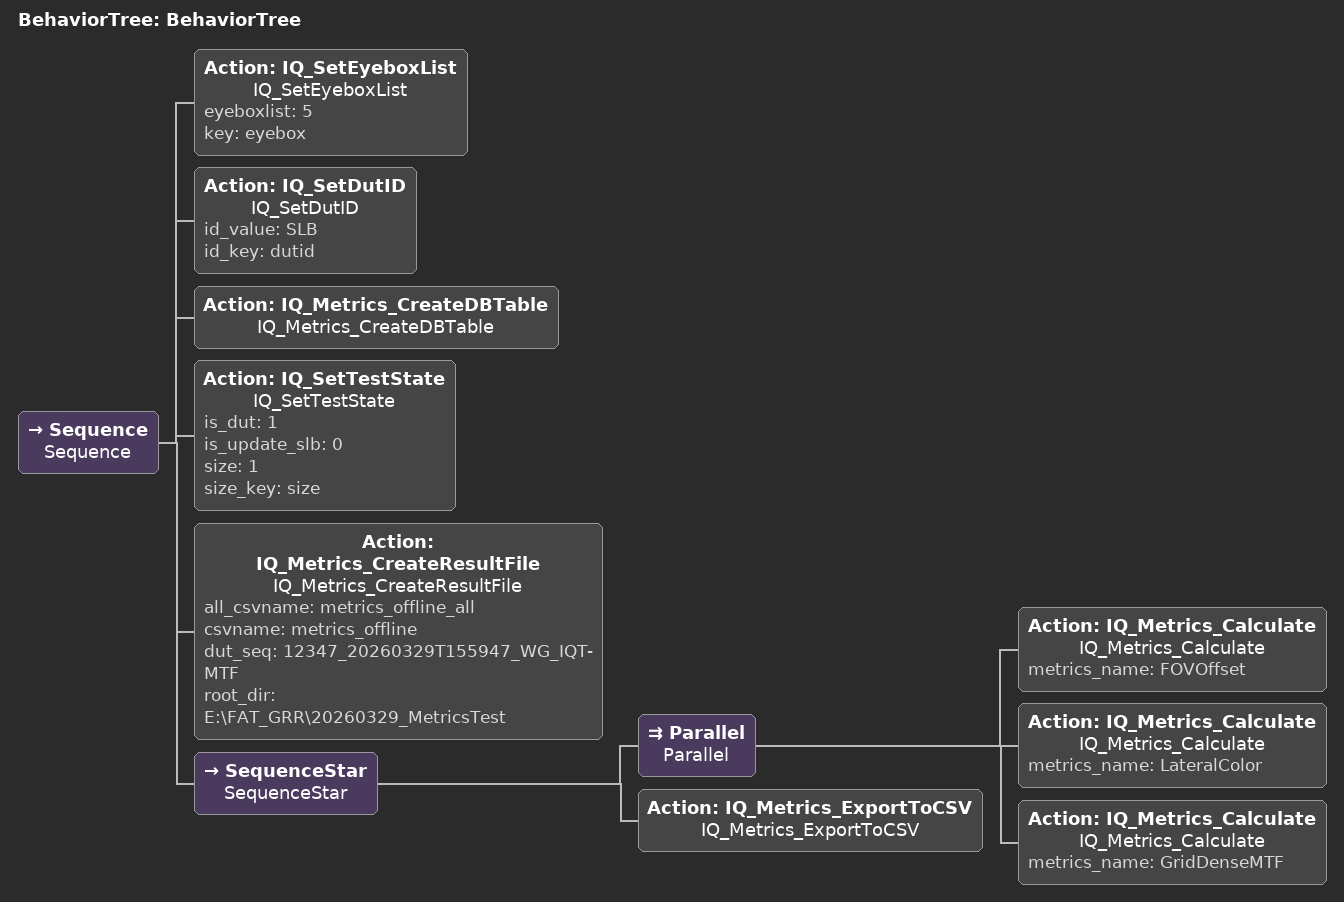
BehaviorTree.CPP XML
<?xml version="1.0"?>
<root main_tree_to_execute="BehaviorTree">
 <BehaviorTree ID="BehaviorTree">
  <!-- Add nodes here -->
  <Sequence name="Sequence">
   <Action name="IQ_SetEyeboxList" ID="IQ_SetEyeboxList" eyeboxlist="5" key="eyebox"/>
   <Action name="IQ_SetDutID" ID="IQ_SetDutID" id_value="SLB" id_key="dutid"/>
   <Action name="IQ_Metrics_CreateDBTable" ID="IQ_Metrics_CreateDBTable"/>
   <Action name="IQ_SetTestState" ID="IQ_SetTestState" is_dut="1" is_update_slb="0" size="1" size_key="size"/>
   <Action name="IQ_Metrics_CreateResultFile" ID="IQ_Metrics_CreateResultFile" all_csvname="metrics_offline_all" csvname="metrics_offline" dut_seq="12347_20260329T155947_WG_IQT-MTF" root_dir="E:\FAT_GRR\20260329_MetricsTest"/>
   <SequenceStar name="SequenceStar">
    <Parallel name="Parallel">
       <Action name="IQ_Metrics_Calculate" ID="IQ_Metrics_Calculate" metrics_name="FOVOffset"/>
	   <Action name="IQ_Metrics_Calculate" ID="IQ_Metrics_Calculate" metrics_name="LateralColor"/>
       <Action name="IQ_Metrics_Calculate" ID="IQ_Metrics_Calculate" metrics_name="GridDenseMTF"/>
    </Parallel>
    <Action name="IQ_Metrics_ExportToCSV" ID="IQ_Metrics_ExportToCSV"/>
   </SequenceStar>
  </Sequence>
 </BehaviorTree>
</root>
